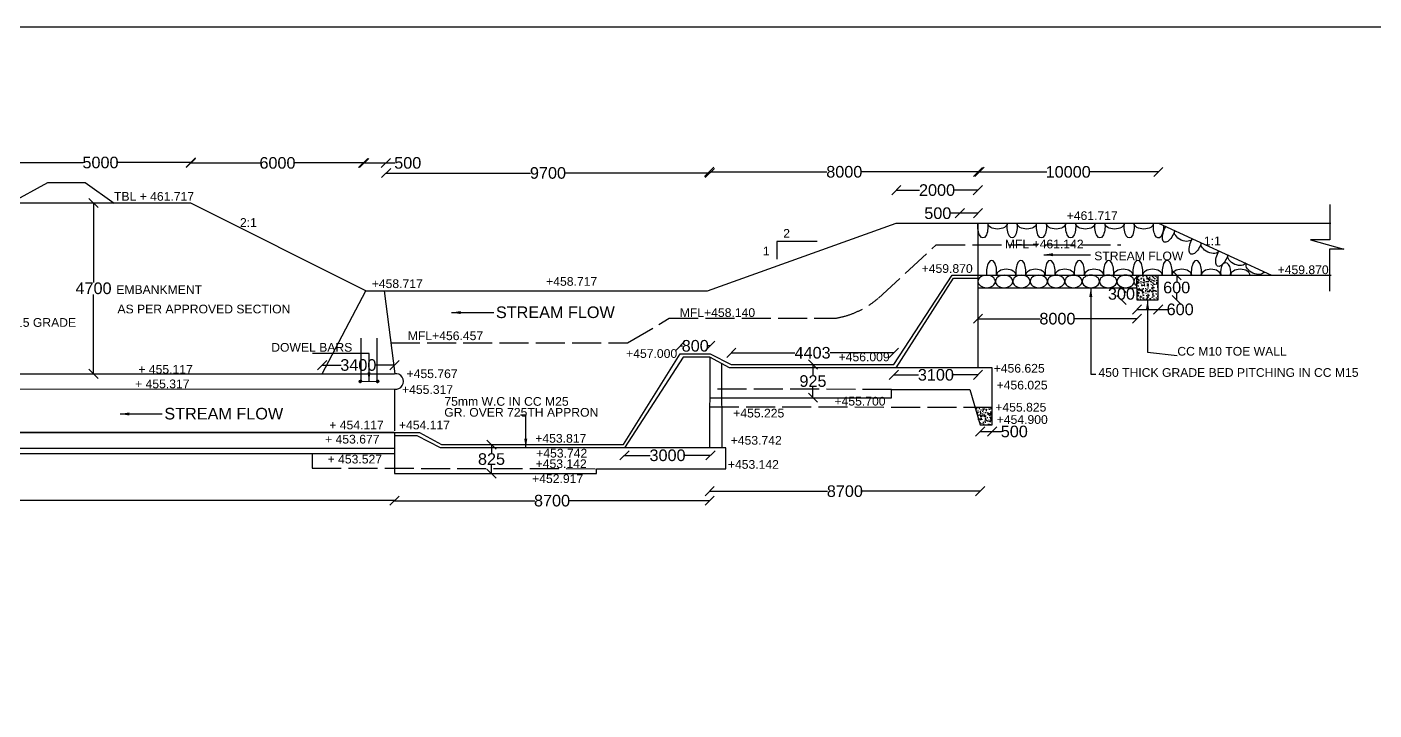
# Model space of a CAD drawing. Header units: millimetres. Extents: x 5124 to 6568637, y 2311 to 91879094.
# Drawn here: x 3557616 to 3571546, y 45951148 to 45958208 of the extents above; entities that cross this region are included whole.
import ezdxf

# ---------------------------------------------------------------- set-up
doc = ezdxf.new("R2010")
doc.units = ezdxf.units.MM
doc.header["$MEASUREMENT"] = 0
doc.linetypes.add('ACAD_ISO02W100', pattern=[15, 12, -3])
for name, color, linetype in [('DIMENSION', 7, 'Continuous'), ('DRAWING', 7, 'Continuous'), ('TEXT', 7, 'Continuous')]:
    doc.layers.add(name, color=color, linetype=linetype)
doc.styles.get("Standard").update_dxf_attribs({"font": 'arial.ttf', "height": 120})
doc.dimstyles.get("Standard").update_dxf_attribs({"dimtxt": 200, "dimasz": 110, "dimexe": 0.18, "dimexo": 0.0625, "dimgap": 0.09, "dimtad": 0, "dimtih": 1, "dimtoh": 1, "dimdec": 0, "dimzin": 0, "dimdsep": 46, "dimtxsty": 'Standard', "dimblk": 'OBLIQUE', "dimcen": 0.09, "dimse1": 1, "dimse2": 1, "dimadec": 0, "dimazin": 0, "dimtfac": 1, "dimtdec": 0, "dimtofl": 0, "dimtmove": 0, "dimatfit": 3, "dimfxl": 1, "dimtolj": 1, "dimtzin": 0, "dimarcsym": 0})
pattern_1 = [(50, (0, 0), (71.72601826, -6.2752135), [7.5, -82.5]), (355, (0, 0), (-13.87513336, 75.21921337), [6, -66]), (100.4514, (5.98, -0.52), (57.85093817, 68.94395421), [6.374019, -70.1142112]), (46.1842, (0, 20), (106.72410486, -16.55190143), [11.25, -123.75]), (96.6356, (8.89, 18.62), (93.46627055, 97.4117871), [9.5610288, -105.1713]), (351.1842, (0, 20), (93.46619451, 97.4118601), [9, -99]), (21, (10, 15), (59.69070521, -40.26188907), [7.5, -82.5]), (326, (10, 15), (24.33153319, 72.5150045), [6, -66]), (71.4514, (14.974, 11.645), (84.02226286, 32.25304967), [6.374019, -70.1142112]), (37.5, (0, 0), (1.215985532, 33.289385383), [0, -65.2, 0, -67, 0, -66.25]), (7.5, (0, 0), (26.306953744, 39.441171188), [0, -38.2, 0, -63.7, 0, -25.25]), (327.5, (-22.3, 0), (53.382243617, -2.255487173), [0, -25, 0, -78, 0, -103.5]), (317.5, (-32.3, 0), (58.318616934, 10.010498233), [0, -32.5, 0, -51.8, 0, -73.5])]

# ---------------------------------------------------------------- blocks, each defined once
blk = doc.blocks.new('_Oblique')
at = {"color": 0, "linetype": 'ByBlock', "lineweight": -2}
blk.add_line((-0.5, -0.5), (0.5, 0.5), dxfattribs=at)
blk = doc.blocks.new('*D65')
at = {"layer": 'Defpoints', "color": 0}
for p in [(3559311, 45956806), (3557443, 45956388), (3559311, 45956388)]:
    blk.add_point(p, dxfattribs=at)
at = {"layer": 'DIMENSION', "color": 0, "lineweight": -2}
for p, q in [((3557443, 45956806), (3558198, 45956806)), ((3559311, 45956806), (3558556, 45956806))]:
    blk.add_line(p, q, dxfattribs=at)
at = {"layer": 'DIMENSION', "color": 0, "lineweight": -2, "xscale": 95, "yscale": 95, "zscale": 95, "rotation": 180}
blk.add_blockref('_Oblique', (3557443, 45956806), dxfattribs=at)
at = {"layer": 'DIMENSION', "color": 0, "lineweight": -2, "xscale": 95, "yscale": 95, "zscale": 95}
blk.add_blockref('_Oblique', (3559311, 45956806), dxfattribs=at)
at = {"layer": 'DIMENSION', "color": 0, "insert": (3558377, 45956806), "char_height": 120, "attachment_point": 5}
blk.add_mtext('\\A1;5000', dxfattribs=at)
blk = doc.blocks.new('*D66')
at = {"layer": 'Defpoints', "color": 0}
for p in [(3561103, 45956802), (3561103, 45956703), (3559311, 45956388)]:
    blk.add_point(p, dxfattribs=at)
at = {"layer": 'DIMENSION', "color": 0, "lineweight": -2}
for p, q in [((3559311, 45956802), (3560028, 45956802)), ((3561103, 45956802), (3560386, 45956802))]:
    blk.add_line(p, q, dxfattribs=at)
at = {"layer": 'DIMENSION', "color": 0, "lineweight": -2, "xscale": 95, "yscale": 95, "zscale": 95, "rotation": 180}
blk.add_blockref('_Oblique', (3559311, 45956802), dxfattribs=at)
at = {"layer": 'DIMENSION', "color": 0, "lineweight": -2, "xscale": 95, "yscale": 95, "zscale": 95}
blk.add_blockref('_Oblique', (3561103, 45956802), dxfattribs=at)
at = {"layer": 'DIMENSION', "color": 0, "insert": (3560207, 45956802), "char_height": 120, "attachment_point": 5}
blk.add_mtext('\\A1;6000', dxfattribs=at)
blk = doc.blocks.new('*D67')
at = {"layer": 'Defpoints', "color": 0}
for p in [(3561094, 45956802), (3561327, 45956802), (3561327, 45956724)]:
    blk.add_point(p, dxfattribs=at)
at = {"layer": 'DIMENSION', "color": 0, "lineweight": -2}
for p, q in [((3561094, 45956802), (3561327, 45956802)), ((3561327, 45956802), (3561422, 45956802))]:
    blk.add_line(p, q, dxfattribs=at)
at = {"layer": 'DIMENSION', "color": 0, "lineweight": -2, "xscale": 95, "yscale": 95, "zscale": 95, "rotation": 180}
blk.add_blockref('_Oblique', (3561094, 45956802), dxfattribs=at)
at = {"layer": 'DIMENSION', "color": 0, "lineweight": -2, "xscale": 95, "yscale": 95, "zscale": 95}
blk.add_blockref('_Oblique', (3561327, 45956802), dxfattribs=at)
at = {"layer": 'DIMENSION', "color": 0, "insert": (3561554, 45956802), "char_height": 120, "attachment_point": 5}
blk.add_mtext('\\A1;500', dxfattribs=at)
blk = doc.blocks.new('*D68')
at = {"layer": 'Defpoints', "color": 0}
for p in [(3561330, 45956802), (3564677, 45956698), (3564677, 45956698)]:
    blk.add_point(p, dxfattribs=at)
at = {"layer": 'DIMENSION', "color": 0, "lineweight": -2}
for p, q in [((3561330, 45956698), (3562824, 45956698)), ((3564677, 45956698), (3563183, 45956698))]:
    blk.add_line(p, q, dxfattribs=at)
at = {"layer": 'DIMENSION', "color": 0, "lineweight": -2, "xscale": 95, "yscale": 95, "zscale": 95, "rotation": 180}
blk.add_blockref('_Oblique', (3561330, 45956698), dxfattribs=at)
at = {"layer": 'DIMENSION', "color": 0, "lineweight": -2, "xscale": 95, "yscale": 95, "zscale": 95}
blk.add_blockref('_Oblique', (3564677, 45956698), dxfattribs=at)
at = {"layer": 'DIMENSION', "color": 0, "insert": (3563004, 45956698), "char_height": 120, "attachment_point": 5}
blk.add_mtext('\\A1;9700', dxfattribs=at)
blk = doc.blocks.new('*D69')
at = {"layer": 'Defpoints', "color": 0}
for p in [(3567467, 45956710), (3567467, 45956710), (3564670, 45956691)]:
    blk.add_point(p, dxfattribs=at)
at = {"layer": 'DIMENSION', "color": 0, "lineweight": -2}
for p, q in [((3564670, 45956710), (3565889, 45956710)), ((3567467, 45956710), (3566247, 45956710))]:
    blk.add_line(p, q, dxfattribs=at)
at = {"layer": 'DIMENSION', "color": 0, "lineweight": -2, "xscale": 95, "yscale": 95, "zscale": 95, "rotation": 180}
blk.add_blockref('_Oblique', (3564670, 45956710), dxfattribs=at)
at = {"layer": 'DIMENSION', "color": 0, "lineweight": -2, "xscale": 95, "yscale": 95, "zscale": 95}
blk.add_blockref('_Oblique', (3567467, 45956710), dxfattribs=at)
at = {"layer": 'DIMENSION', "color": 0, "insert": (3566068, 45956710), "char_height": 120, "attachment_point": 5}
blk.add_mtext('\\A1;8000', dxfattribs=at)
blk = doc.blocks.new('*D70')
at = {"layer": 'Defpoints', "color": 0}
for p in [(3566606, 45956521), (3566606, 45956180), (3567449, 45956150)]:
    blk.add_point(p, dxfattribs=at)
at = {"layer": 'DIMENSION', "color": 0, "lineweight": -2}
for p, q in [((3566606, 45956521), (3566847, 45956521)), ((3567449, 45956521), (3567208, 45956521))]:
    blk.add_line(p, q, dxfattribs=at)
at = {"layer": 'DIMENSION', "color": 0, "lineweight": -2, "xscale": 95, "yscale": 95, "zscale": 95, "rotation": 180}
blk.add_blockref('_Oblique', (3566606, 45956521), dxfattribs=at)
at = {"layer": 'DIMENSION', "color": 0, "lineweight": -2, "xscale": 95, "yscale": 95, "zscale": 95}
blk.add_blockref('_Oblique', (3567449, 45956521), dxfattribs=at)
at = {"layer": 'DIMENSION', "color": 0, "insert": (3567027, 45956521), "char_height": 120, "attachment_point": 5}
blk.add_mtext('\\A1;2000', dxfattribs=at)
blk = doc.blocks.new('*D71')
at = {"layer": 'Defpoints', "color": 0}
for p in [(3567262, 45956282), (3567262, 45956180), (3567450, 45956180)]:
    blk.add_point(p, dxfattribs=at)
at = {"layer": 'DIMENSION', "color": 0, "lineweight": -2}
for p, q in [((3567262, 45956282), (3567168, 45956282)), ((3567450, 45956282), (3567262, 45956282))]:
    blk.add_line(p, q, dxfattribs=at)
at = {"layer": 'DIMENSION', "color": 0, "lineweight": -2, "xscale": 95, "yscale": 95, "zscale": 95, "rotation": 180}
blk.add_blockref('_Oblique', (3567262, 45956282), dxfattribs=at)
at = {"layer": 'DIMENSION', "color": 0, "lineweight": -2, "xscale": 95, "yscale": 95, "zscale": 95}
blk.add_blockref('_Oblique', (3567450, 45956282), dxfattribs=at)
at = {"layer": 'DIMENSION', "color": 0, "insert": (3567035, 45956282), "char_height": 120, "attachment_point": 5}
blk.add_mtext('\\A1;500', dxfattribs=at)
blk = doc.blocks.new('*D72')
at = {"layer": 'Defpoints', "color": 0}
for p in [(3569316, 45956709), (3567450, 45956180), (3569316, 45956150)]:
    blk.add_point(p, dxfattribs=at)
at = {"layer": 'DIMENSION', "color": 0, "lineweight": -2}
for p, q in [((3567450, 45956709), (3568163, 45956709)), ((3569316, 45956709), (3568604, 45956709))]:
    blk.add_line(p, q, dxfattribs=at)
at = {"layer": 'DIMENSION', "color": 0, "lineweight": -2, "xscale": 95, "yscale": 95, "zscale": 95, "rotation": 180}
blk.add_blockref('_Oblique', (3567450, 45956709), dxfattribs=at)
at = {"layer": 'DIMENSION', "color": 0, "lineweight": -2, "xscale": 95, "yscale": 95, "zscale": 95}
blk.add_blockref('_Oblique', (3569316, 45956709), dxfattribs=at)
at = {"layer": 'DIMENSION', "color": 0, "insert": (3568383, 45956709), "char_height": 120, "attachment_point": 5}
blk.add_mtext('\\A1;10000', dxfattribs=at)
blk = doc.blocks.new('*D73')
at = {"layer": 'Defpoints', "color": 0}
for p in [(3567450, 45955330), (3569094, 45955386), (3567450, 45955192)]:
    blk.add_point(p, dxfattribs=at)
at = {"layer": 'DIMENSION', "color": 0, "lineweight": -2}
for p, q in [((3567450, 45955192), (3568093, 45955192)), ((3569094, 45955192), (3568452, 45955192))]:
    blk.add_line(p, q, dxfattribs=at)
at = {"layer": 'DIMENSION', "color": 0, "lineweight": -2, "xscale": 95, "yscale": 95, "zscale": 95, "rotation": 180}
blk.add_blockref('_Oblique', (3567450, 45955192), dxfattribs=at)
at = {"layer": 'DIMENSION', "color": 0, "lineweight": -2, "xscale": 95, "yscale": 95, "zscale": 95}
blk.add_blockref('_Oblique', (3569094, 45955192), dxfattribs=at)
at = {"layer": 'DIMENSION', "color": 0, "insert": (3568272, 45955192), "char_height": 120, "attachment_point": 5}
blk.add_mtext('\\A1;8000', dxfattribs=at)
blk = doc.blocks.new('*D74')
at = {"layer": 'Defpoints', "color": 0}
for p in [(3568934, 45955510), (3569094, 45955510), (3569094, 45955386)]:
    blk.add_point(p, dxfattribs=at)
at = {"layer": 'DIMENSION', "color": 0, "lineweight": -2}
for p, q in [((3568934, 45955510), (3568934, 45955510)), ((3568934, 45955386), (3568934, 45955387))]:
    blk.add_line(p, q, dxfattribs=at)
at = {"layer": 'DIMENSION', "color": 0, "lineweight": -2, "xscale": 95, "yscale": 95, "zscale": 95}
for p, rotation in [((3568934, 45955510), 90), ((3568934, 45955386), 270)]:
    blk.add_blockref('_Oblique', p, dxfattribs=dict(at, rotation=rotation))
at = {"layer": 'DIMENSION', "color": 0, "insert": (3568934, 45955448), "char_height": 120, "attachment_point": 5}
blk.add_mtext('\\A1;300', dxfattribs=at)
blk = doc.blocks.new('*D75')
at = {"layer": 'Defpoints', "color": 0}
for p in [(3569094, 45955386), (3569313, 45955386), (3569313, 45955288)]:
    blk.add_point(p, dxfattribs=at)
at = {"layer": 'DIMENSION', "color": 0, "lineweight": -2}
for p, q in [((3569094, 45955288), (3569313, 45955288)), ((3569313, 45955288), (3569408, 45955288))]:
    blk.add_line(p, q, dxfattribs=at)
at = {"layer": 'DIMENSION', "color": 0, "lineweight": -2, "xscale": 95, "yscale": 95, "zscale": 95, "rotation": 180}
blk.add_blockref('_Oblique', (3569094, 45955288), dxfattribs=at)
at = {"layer": 'DIMENSION', "color": 0, "lineweight": -2, "xscale": 95, "yscale": 95, "zscale": 95}
blk.add_blockref('_Oblique', (3569313, 45955288), dxfattribs=at)
at = {"layer": 'DIMENSION', "color": 0, "insert": (3569541, 45955288), "char_height": 120, "attachment_point": 5}
blk.add_mtext('\\A1;600', dxfattribs=at)
blk = doc.blocks.new('*D76')
at = {"layer": 'Defpoints', "color": 0}
for p in [(3569318, 45955642), (3569318, 45955386), (3569505, 45955386)]:
    blk.add_point(p, dxfattribs=at)
at = {"layer": 'DIMENSION', "color": 0, "lineweight": -2}
for p, q in [((3569505, 45955642), (3569505, 45955575)), ((3569505, 45955386), (3569505, 45955453))]:
    blk.add_line(p, q, dxfattribs=at)
at = {"layer": 'DIMENSION', "color": 0, "lineweight": -2, "xscale": 95, "yscale": 95, "zscale": 95}
for p, rotation in [((3569505, 45955642), 90), ((3569505, 45955386), 270)]:
    blk.add_blockref('_Oblique', p, dxfattribs=dict(at, rotation=rotation))
at = {"layer": 'DIMENSION', "color": 0, "insert": (3569505, 45955514), "char_height": 120, "attachment_point": 5}
blk.add_mtext('\\A1;600', dxfattribs=at)
blk = doc.blocks.new('*D77')
at = {"layer": 'Defpoints', "color": 0}
for p in [(3566580, 45954717.5), (3567450.5, 45954683), (3567450.5, 45954611.5)]:
    blk.add_point(p, dxfattribs=at)
at = {"layer": 'DIMENSION', "color": 0, "lineweight": -2}
for p, q in [((3566580, 45954611.5), (3566836.22412, 45954611.5)), ((3567450.5, 45954611.5), (3567194.27588, 45954611.5))]:
    blk.add_line(p, q, dxfattribs=at)
at = {"layer": 'DIMENSION', "color": 0, "lineweight": -2, "xscale": 95, "yscale": 95, "zscale": 95, "rotation": 180}
blk.add_blockref('_Oblique', (3566580, 45954611.5), dxfattribs=at)
at = {"layer": 'DIMENSION', "color": 0, "lineweight": -2, "xscale": 95, "yscale": 95, "zscale": 95}
blk.add_blockref('_Oblique', (3567450.5, 45954611.5), dxfattribs=at)
at = {"layer": 'DIMENSION', "color": 0, "insert": (3567015.25, 45954611.5), "char_height": 120, "attachment_point": 5}
blk.add_mtext('\\A1;3100', dxfattribs=at)
blk = doc.blocks.new('*D78')
at = {"layer": 'Defpoints', "color": 0}
for p in [(3564900, 45954839.5), (3564900, 45954717.5), (3566580, 45954717.5)]:
    blk.add_point(p, dxfattribs=at)
at = {"layer": 'DIMENSION', "color": 0, "lineweight": -2}
for p, q in [((3564900, 45954839.5), (3565558.31382, 45954839.5)), ((3566580, 45954839.5), (3565921.68618, 45954839.5))]:
    blk.add_line(p, q, dxfattribs=at)
at = {"layer": 'DIMENSION', "color": 0, "lineweight": -2, "xscale": 95, "yscale": 95, "zscale": 95, "rotation": 180}
blk.add_blockref('_Oblique', (3564900, 45954839.5), dxfattribs=at)
at = {"layer": 'DIMENSION', "color": 0, "lineweight": -2, "xscale": 95, "yscale": 95, "zscale": 95}
blk.add_blockref('_Oblique', (3566580, 45954839.5), dxfattribs=at)
at = {"layer": 'DIMENSION', "color": 0, "insert": (3565740, 45954839.5), "char_height": 120, "attachment_point": 5}
blk.add_mtext('\\A1;4403', dxfattribs=at)
blk = doc.blocks.new('*D79')
at = {"layer": 'Defpoints', "color": 0}
for p in [(3567473, 45954094), (3567598, 45954094), (3567598, 45954026)]:
    blk.add_point(p, dxfattribs=at)
at = {"layer": 'DIMENSION', "color": 0, "lineweight": -2}
for p, q in [((3567473, 45954026), (3567598, 45954026)), ((3567598, 45954026), (3567694, 45954026))]:
    blk.add_line(p, q, dxfattribs=at)
at = {"layer": 'DIMENSION', "color": 0, "lineweight": -2, "xscale": 95, "yscale": 95, "zscale": 95, "rotation": 180}
blk.add_blockref('_Oblique', (3567473, 45954026), dxfattribs=at)
at = {"layer": 'DIMENSION', "color": 0, "lineweight": -2, "xscale": 95, "yscale": 95, "zscale": 95}
blk.add_blockref('_Oblique', (3567598, 45954026), dxfattribs=at)
at = {"layer": 'DIMENSION', "color": 0, "insert": (3567826, 45954026), "char_height": 120, "attachment_point": 5}
blk.add_mtext('\\A1;500', dxfattribs=at)
blk = doc.blocks.new('*D80')
at = {"layer": 'Defpoints', "color": 0}
for p in [(3567473, 45954094), (3564676, 45953856), (3564676, 45953409)]:
    blk.add_point(p, dxfattribs=at)
at = {"layer": 'DIMENSION', "color": 0, "lineweight": -2}
for p, q in [((3564676, 45953409), (3565895, 45953409)), ((3567473, 45953409), (3566254, 45953409))]:
    blk.add_line(p, q, dxfattribs=at)
at = {"layer": 'DIMENSION', "color": 0, "lineweight": -2, "xscale": 95, "yscale": 95, "zscale": 95, "rotation": 180}
blk.add_blockref('_Oblique', (3564676, 45953409), dxfattribs=at)
at = {"layer": 'DIMENSION', "color": 0, "lineweight": -2, "xscale": 95, "yscale": 95, "zscale": 95}
blk.add_blockref('_Oblique', (3567473, 45953409), dxfattribs=at)
at = {"layer": 'DIMENSION', "color": 0, "insert": (3566074, 45953409), "char_height": 120, "attachment_point": 5}
blk.add_mtext('\\A1;8700', dxfattribs=at)
blk = doc.blocks.new('*D81')
at = {"layer": 'Defpoints', "color": 0}
for p in [(3561417, 45953591), (3564676, 45953409), (3564676, 45953311)]:
    blk.add_point(p, dxfattribs=at)
at = {"layer": 'DIMENSION', "color": 0, "lineweight": -2}
for p, q in [((3561417, 45953311), (3562867, 45953311)), ((3564676, 45953311), (3563225, 45953311))]:
    blk.add_line(p, q, dxfattribs=at)
at = {"layer": 'DIMENSION', "color": 0, "lineweight": -2, "xscale": 95, "yscale": 95, "zscale": 95, "rotation": 180}
blk.add_blockref('_Oblique', (3561417, 45953311), dxfattribs=at)
at = {"layer": 'DIMENSION', "color": 0, "lineweight": -2, "xscale": 95, "yscale": 95, "zscale": 95}
blk.add_blockref('_Oblique', (3564676, 45953311), dxfattribs=at)
at = {"layer": 'DIMENSION', "color": 0, "insert": (3563046, 45953311), "char_height": 120, "attachment_point": 5}
blk.add_mtext('\\A1;8700', dxfattribs=at)
blk = doc.blocks.new('*D82')
at = {"layer": 'Defpoints', "color": 0}
for p in [(3541725, 45953798), (3561417, 45953591), (3541725, 45953312)]:
    blk.add_point(p, dxfattribs=at)
at = {"layer": 'DIMENSION', "color": 0, "lineweight": -2}
for p, q in [((3541725, 45953312), (3551344, 45953312)), ((3561417, 45953312), (3551797, 45953312))]:
    blk.add_line(p, q, dxfattribs=at)
at = {"layer": 'DIMENSION', "color": 0, "lineweight": -2, "xscale": 95, "yscale": 95, "zscale": 95, "rotation": 180}
blk.add_blockref('_Oblique', (3541725, 45953312), dxfattribs=at)
at = {"layer": 'DIMENSION', "color": 0, "lineweight": -2, "xscale": 95, "yscale": 95, "zscale": 95}
blk.add_blockref('_Oblique', (3561417, 45953312), dxfattribs=at)
at = {"layer": 'DIMENSION', "color": 0, "insert": (3551571, 45953312), "char_height": 120, "attachment_point": 5}
blk.add_mtext('\\A1;50625', dxfattribs=at)
blk = doc.blocks.new('*D89')
at = {"layer": 'Defpoints', "color": 0}
for p in [(3558305, 45956388), (3558305, 45954623), (3558305, 45954623)]:
    blk.add_point(p, dxfattribs=at)
at = {"layer": 'DIMENSION', "color": 0, "lineweight": -2}
for p, q in [((3558305, 45956388), (3558305, 45955567)), ((3558305, 45954623), (3558305, 45955444))]:
    blk.add_line(p, q, dxfattribs=at)
at = {"layer": 'DIMENSION', "color": 0, "lineweight": -2, "xscale": 95, "yscale": 95, "zscale": 95}
for p, rotation in [((3558305, 45956388), 90), ((3558305, 45954623), 270)]:
    blk.add_blockref('_Oblique', p, dxfattribs=dict(at, rotation=rotation))
at = {"layer": 'DIMENSION', "color": 0, "insert": (3558305, 45955506), "char_height": 120, "attachment_point": 5}
blk.add_mtext('\\A1;4700', dxfattribs=at)
blk = doc.blocks.new('*D90')
at = {"layer": 'Defpoints', "color": 0}
for p in [(3563796, 45953856.5), (3564684.5, 45953856.5), (3564684.5, 45953780)]:
    blk.add_point(p, dxfattribs=at)
at = {"layer": 'DIMENSION', "color": 0, "lineweight": -2}
for p, q in [((3563796, 45953780), (3564061.22412, 45953780)), ((3564684.5, 45953780), (3564419.27588, 45953780))]:
    blk.add_line(p, q, dxfattribs=at)
at = {"layer": 'DIMENSION', "color": 0, "lineweight": -2, "xscale": 95, "yscale": 95, "zscale": 95, "rotation": 180}
blk.add_blockref('_Oblique', (3563796, 45953780), dxfattribs=at)
at = {"layer": 'DIMENSION', "color": 0, "lineweight": -2, "xscale": 95, "yscale": 95, "zscale": 95}
blk.add_blockref('_Oblique', (3564684.5, 45953780), dxfattribs=at)
at = {"layer": 'DIMENSION', "color": 0, "insert": (3564240.25, 45953780), "char_height": 120, "attachment_point": 5}
blk.add_mtext('\\A1;3000', dxfattribs=at)
blk = doc.blocks.new('*D183')
at = {"layer": 'Defpoints', "color": 0}
for p in [(3562420, 45953891), (3562420, 45953891), (3562420, 45953591)]:
    blk.add_point(p, dxfattribs=at)
at = {"layer": 'DIMENSION', "color": 0, "lineweight": -2}
for p, q in [((3562420, 45953891), (3562420, 45953802)), ((3562420, 45953591), (3562420, 45953680))]:
    blk.add_line(p, q, dxfattribs=at)
at = {"layer": 'DIMENSION', "color": 0, "lineweight": -2, "xscale": 95, "yscale": 95, "zscale": 95}
for p, rotation in [((3562420, 45953891), 90), ((3562420, 45953591), 270)]:
    blk.add_blockref('_Oblique', p, dxfattribs=dict(at, rotation=rotation))
at = {"layer": 'DIMENSION', "color": 0, "insert": (3562420, 45953741), "char_height": 120, "attachment_point": 5}
blk.add_mtext('\\A1;825', dxfattribs=at)
blk = doc.blocks.new('*D192')
at = {"layer": 'Defpoints', "color": 0, "linetype": 'Continuous'}
for p in [(3565744, 45954718), (3565841, 45954718), (3565841, 45954376)]:
    blk.add_point(p, dxfattribs=at)
at = {"layer": 'DIMENSION', "color": 0, "linetype": 'Continuous', "lineweight": -2}
for p, q in [((3565744, 45954718), (3565744, 45954608)), ((3565744, 45954376), (3565744, 45954485))]:
    blk.add_line(p, q, dxfattribs=at)
at = {"layer": 'DIMENSION', "color": 0, "linetype": 'Continuous', "lineweight": -2, "xscale": 95, "yscale": 95, "zscale": 95}
for p, rotation in [((3565744, 45954718), 90), ((3565744, 45954376), 270)]:
    blk.add_blockref('_Oblique', p, dxfattribs=dict(at, rotation=rotation))
at = {"layer": 'DIMENSION', "color": 0, "linetype": 'Continuous', "insert": (3565744, 45954547), "char_height": 120, "attachment_point": 5}
blk.add_mtext('\\A1;925', dxfattribs=at)
blk = doc.blocks.new('*D193')
at = {"layer": 'Defpoints', "color": 0, "linetype": 'Continuous'}
for p in [(3564681, 45954911.5), (3564372.5, 45954830), (3564681, 45954830)]:
    blk.add_point(p, dxfattribs=at)
at = {"layer": 'DIMENSION', "color": 0, "linetype": 'Continuous', "lineweight": -2}
for p, q in [((3564372.5, 45954911.5), (3564394.218, 45954911.5)), ((3564681, 45954911.5), (3564659.282, 45954911.5))]:
    blk.add_line(p, q, dxfattribs=at)
at = {"layer": 'DIMENSION', "color": 0, "linetype": 'Continuous', "lineweight": -2, "xscale": 95, "yscale": 95, "zscale": 95, "rotation": 180}
blk.add_blockref('_Oblique', (3564372.5, 45954911.5), dxfattribs=at)
at = {"layer": 'DIMENSION', "color": 0, "linetype": 'Continuous', "lineweight": -2, "xscale": 95, "yscale": 95, "zscale": 95}
blk.add_blockref('_Oblique', (3564681, 45954911.5), dxfattribs=at)
at = {"layer": 'DIMENSION', "color": 0, "linetype": 'Continuous', "insert": (3564526.75, 45954911.5), "char_height": 120, "attachment_point": 5}
blk.add_mtext('\\A1;800', dxfattribs=at)
blk = doc.blocks.new('*D194')
at = {"layer": 'Defpoints', "color": 0, "linetype": 'Continuous'}
for p in [(3560669, 45954623), (3561417, 45954713), (3561417, 45954623)]:
    blk.add_point(p, dxfattribs=at)
at = {"layer": 'DIMENSION', "color": 0, "linetype": 'Continuous', "lineweight": -2}
for p, q in [((3560669, 45954713), (3560864, 45954713)), ((3561417, 45954713), (3561222, 45954713))]:
    blk.add_line(p, q, dxfattribs=at)
at = {"layer": 'DIMENSION', "color": 0, "linetype": 'Continuous', "lineweight": -2, "xscale": 95, "yscale": 95, "zscale": 95, "rotation": 180}
blk.add_blockref('_Oblique', (3560669, 45954713), dxfattribs=at)
at = {"layer": 'DIMENSION', "color": 0, "linetype": 'Continuous', "lineweight": -2, "xscale": 95, "yscale": 95, "zscale": 95}
blk.add_blockref('_Oblique', (3561417, 45954713), dxfattribs=at)
at = {"layer": 'DIMENSION', "color": 0, "linetype": 'Continuous', "insert": (3561043, 45954713), "char_height": 120, "attachment_point": 5}
blk.add_mtext('\\A1;3400', dxfattribs=at)

msp = doc.modelspace()

# ---------------------------------------------------------------- hatches: boundary and pattern name
at = {"layer": 'DRAWING'}
h = msp.add_hatch(dxfattribs=at)
h.set_pattern_fill('AR-CONC', color=256, scale=10, style=0)
h.set_pattern_definition(pattern_1)
h.paths.add_polyline_path([(3569313, 45955641.5), (3569094.5, 45955641.5), (3569094.5, 45955510.5), (3569094.5, 45955386.5), (3569313, 45955386.5)])
h = msp.add_hatch(dxfattribs=at)
h.set_pattern_fill('ANSI31', color=256, style=0)
h.set_pattern_definition([(135, (7103141.58556, 0), (0.08838834764832, 0.08838834764832), [])])
h.paths.add_polyline_path([(3561255.1, 45954544.5, -1), (3561231.1, 45954544.5, -1)])
h.paths.add_polyline_path([(3561052.1, 45954544.5, -1), (3561076.1, 45954544.5, -1)])
h = msp.add_hatch(dxfattribs=at)
h.set_pattern_fill('AR-CONC', color=256, scale=10, style=0)
h.set_pattern_definition(pattern_1)
h.paths.add_polyline_path([(3567598.5, 45954276.9), (3567420.2, 45954277.2), (3567473, 45954094), (3567598.5, 45954094)])

# ---------------------------------------------------------------- linework, layer by layer
at = {"layer": 'DRAWING', "linetype": 'ACAD_ISO02W100', "ltscale": 25}
for p, q in [((3566423, 45955405), (3567019.5, 45955955.5)), ((3567019.5, 45955955.5), (3568928, 45955955.5)), ((3563828, 45954944), (3564258, 45955196.5)), ((3564258, 45955196.5), (3565972.5, 45955196.5)), ((3561378.7, 45954944), (3563828, 45954944))]:
    msp.add_line(p, q, dxfattribs=at)
at = {"layer": 'DRAWING'}
msp.add_lwpolyline([(3532836, 45958207.5), (3578609.5, 45958207.5), (3578609.5, 45929346.5), (3532836, 45929346.5)], close=True, dxfattribs=at)
for points in [[(3559311, 45956388), (3557443, 45956388), (3557833.5, 45956600.5), (3558217, 45956600.5), (3558519.5, 45956388)], [(3561119.6, 45955481.5), (3559311, 45956388)], [(3571089, 45956372), (3571089, 45956007.5), (3570889, 45956007.5), (3571234, 45955910), (3571084, 45955910), (3571084, 45955475.5)], [(3561310.1, 45955481.5), (3564655, 45955481.5), (3566606, 45956180), (3567450.5, 45956180), (3567450.5, 45955641.5)], [(3567450.5, 45956180), (3569315.5, 45956180), (3571097.5, 45956180)], [(3569315.5, 45956180), (3570486, 45955641.5)], [(3565788, 45955990.5), (3565369, 45955990.5), (3565369, 45955808.5)], [(3561416.6, 45954016.5), (3561676, 45954016.5), (3561902, 45953891), (3563785, 45953891), (3564372.5, 45954830), (3564681, 45954830), (3564900, 45954717.5), (3566580, 45954717.5), (3567182.5, 45955641.5), (3567450.5, 45955641.5), (3567450.5, 45954683), (3566606, 45954683), (3567198, 45955610.5), (3567450.5, 45955610.5)], [(3567450.5, 45955641.5), (3571101, 45955641.5)], [(3567450.5, 45955510.5), (3569094.5, 45955510.5), (3569094.5, 45955641.5)], [(3569094.5, 45955510.5), (3569094.5, 45955386.5), (3569313, 45955386.5), (3569313, 45955641.5)], [(3560669.1, 45954623), (3561119.6, 45955481.5), (3561310.1, 45955481.5), (3561419.6, 45954623.4)], [(3561069.6, 45954992.5), (3561069.6, 45954554)], [(3561235.6, 45954992.5), (3561235.6, 45954554)], [(3566606, 45954683), (3564882.5, 45954683), (3564678.5, 45954793), (3564400.5, 45954793), (3563796, 45953856.5)], [(3564678.5, 45954793), (3564676, 45953856.5)], [(3552120.5, 45954623), (3559311, 45954623)], [(3559311, 45954623), (3561416.6, 45954623)], [(3564677.4, 45954376), (3566557.5, 45954376), (3566557.5, 45954460.5), (3567367.5, 45954460.5), (3567473, 45954094), (3567598.5, 45954094), (3567598.5, 45954683), (3567450.5, 45954683)], [(3564804.5, 45953856.5), (3564801.6, 45954726.6)], [(3561416.6, 45954465), (3561418.1, 45954034.8)], [(3567420.2, 45954277.2), (3567598.5, 45954276.9)], [(3561416.6, 45954016.5), (3561416.6, 45953591), (3563506.5, 45953591), (3563506.5, 45953642), (3564842, 45953642), (3564842, 45953856.5), (3561891.5, 45953856.5), (3561652, 45953983), (3561416.6, 45953983)], [(3552120.5, 45953853), (3559311, 45953853)], [(3552120.5, 45953798), (3559311, 45953798)], [(3559311, 45953853), (3561416.6, 45953853)], [(3559311, 45953798), (3561416.6, 45953798)]]:
    msp.add_lwpolyline(points, dxfattribs=at)
for points, const_width in [([(3552120.5, 45954465), (3559311, 45954465)], 10), ([(3559311, 45954465), (3561416.6, 45954465)], 10), ([(3561243.1, 45954544.5), (3561064.1, 45954544.5)], 10), ([(3552120.5, 45954016.5), (3559311, 45954016.5)], 15), ([(3559311, 45954016.5), (3561416.6, 45954016.5)], 15)]:
    msp.add_lwpolyline(points, dxfattribs=dict(at, const_width=const_width))
at = {"layer": 'DRAWING', "linetype": 'ACAD_ISO02W100', "ltscale": 25}
for points in [[(3566557.5, 45954460.5), (3564677.6, 45954465.5)], [(3564677.1, 45954283), (3567420.2, 45954277.2)], [(3560566.5, 45953798), (3560566.5, 45953648), (3563506.5, 45953642)]]:
    msp.add_lwpolyline(points, dxfattribs=at)
at = {"layer": 'DRAWING'}
for centre in [(3561064.1, 45954544.5), (3561243.1, 45954544.5)]:
    msp.add_circle(centre, 12, dxfattribs=at)
at = {"layer": 'DRAWING', "linetype": 'ACAD_ISO02W100', "ltscale": 25}
msp.add_arc((3565832.3, 45956082.2), 896.7, 278.99713, 310.67407, dxfattribs=at)
at = {"layer": 'DRAWING'}
msp.add_arc((3561429.7, 45954544), 80.1, 260.55174, 99.44826, dxfattribs=at)
at = {"layer": 'DRAWING', "extrusion": (0, 0, -1)}
for centre, major_axis, ratio, start_param, end_param in [((3567501.5, 45956150.5), (0, -124), 0.4233871, 4.4721825, 8.0941882), ((3567652.7, 45956180), (-100.3, 0), 0.6159741, 3.1415927, 6.2831853), ((3567804, 45956150.5), (0, -124), 0.4233871, 4.4721825, 8.0941882), ((3567955.2, 45956180), (-100.3, 0), 0.6159741, 3.1415927, 6.2831853), ((3568106.5, 45956150.5), (0, -124), 0.4233871, 4.4721825, 8.0941882), ((3568257.7, 45956180), (-100.3, 0), 0.6159741, 3.1415927, 6.2831853), ((3568409, 45956150.5), (0, -124), 0.4233871, 4.4721825, 8.0941882), ((3568560.2, 45956180), (-100.3, 0), 0.6159741, 3.1415927, 6.2831853), ((3568711.5, 45956150.5), (0, -124), 0.4233871, 4.4721825, 8.0941882), ((3568862.7, 45956180), (-100.3, 0), 0.6159741, 3.1415927, 6.2831853), ((3569014, 45956150.5), (0, -124), 0.4233871, 4.4721825, 8.0941882), ((3569165.2, 45956180), (-100.3, 0), 0.6159741, 3.1415927, 6.2831853), ((3569316.4, 45956150.5), (0, -124), 0.4233871, 4.6726244, 8.0941882), ((3569427.3, 45956096.5), (-51.1, -113), 0.4233871, 4.4721825, 8.0941882), ((3569577.3, 45956061.1), (-91.4, 41.3), 0.6159741, 3.1415927, 6.2831853), ((3569703, 45955971.9), (-51.1, -113), 0.4233871, 4.4721825, 8.0941882), ((3569853, 45955936.5), (-91.4, 41.3), 0.6159741, 3.1415927, 6.2831853), ((3569978.6, 45955847.4), (-51.1, -113), 0.4233871, 4.4721825, 8.060023), ((3570128.6, 45955812), (-91.4, 41.3), 0.6159741, 3.1415927, 6.2048434), ((3570318.7, 45955719.2), (-91.4, 41.3), 0.6159741, 3.1415927, 6.2831853), ((3569155.7, 45955577.4), (-89.8, 0), 0.7182046, 5.4634971, 7.1028735)]:
    msp.add_ellipse(centre, major_axis=major_axis, ratio=ratio, start_param=start_param, end_param=end_param, dxfattribs=at)
at = {"layer": 'DRAWING'}
for centre, major_axis, ratio, start_param, end_param in [((3567591.2, 45955671), (0, 124), 0.4233871, 4.4721825, 8.0941882), ((3567893.7, 45955671), (0, 124), 0.4233871, 4.4721825, 8.0941882), ((3568196.2, 45955671), (0, 124), 0.4233871, 4.4721825, 8.0941882), ((3568498.7, 45955671), (0, 124), 0.4233871, 4.4721825, 8.0941882), ((3568801.2, 45955671), (0, 124), 0.4233871, 4.4721825, 8.0941882), ((3569103.7, 45955671), (0, 124), 0.4233871, 4.4721825, 8.0941882), ((3569406.2, 45955671), (0, 124), 0.4233871, 4.4721825, 8.0941882), ((3569708.7, 45955671), (0, 124), 0.4233871, 4.4721825, 8.0941882), ((3570011.2, 45955671), (0, 100), 0.5336767, 4.4129335, 8.1534372), ((3567742.5, 45955641.5), (-100.3, 0), 0.6159741, 3.1415927, 6.2831853), ((3568045, 45955641.5), (-100.3, 0), 0.6159741, 3.1415927, 6.2831853), ((3568347.5, 45955641.5), (-100.3, 0), 0.6159741, 3.1415927, 6.2831853), ((3568650, 45955641.5), (-100.3, 0), 0.6159741, 3.1415927, 6.2831853), ((3568952.5, 45955641.5), (-100.3, 0), 0.6159741, 3.1415927, 6.2831853), ((3569255, 45955641.5), (-100.3, 0), 0.6159741, 3.1415927, 6.2831853), ((3569557.4, 45955641.5), (-100.3, 0), 0.6159741, 3.1415927, 6.2831853), ((3569859.9, 45955641.5), (-100.3, 0), 0.6159741, 3.1415927, 6.2831853), ((3570162.4, 45955641.5), (-100.3, 0), 0.6159741, 3.1415927, 6.2831853)]:
    msp.add_ellipse(centre, major_axis=major_axis, ratio=ratio, start_param=start_param, end_param=end_param, dxfattribs=at)
at = {"layer": 'DRAWING', "extrusion": (0, 0, -1)}
for centre in [(3567540.2, 45955577), (3567719.7, 45955577.1), (3567899.2, 45955577.1), (3568078.7, 45955577.2), (3568258.2, 45955577.3), (3568437.7, 45955577.3), (3568617.2, 45955577.3), (3568796.7, 45955577.3), (3568976.2, 45955577.4)]:
    msp.add_ellipse(centre, major_axis=(-89.8, 0), ratio=0.7182046, dxfattribs=at)

# ---------------------------------------------------------------- texts
at = {"layer": 'TEXT'}
for s, height, p in [('TBL + 461.717', 90, (3558516.6, 45956411.3)), (' +461.717', 90, (3568332.8, 45956212.4)), ('2:1', 90, (3559819.1, 45956141.3)), ('2', 90, (3565436.7, 45956029.1)), ('MFL +461.142', 90, (3567728.4, 45955918.8)), ('1:1', 90, (3569786.5, 45955951.3)), ('1', 90, (3565225.9, 45955846.3)), ('STREAM FLOW', 90, (3568652.4, 45955795.8)), (' +459.870', 90, (3566833.1, 45955665.8)), (' +459.870', 90, (3570513.8, 45955652.9)), (' +458.717', 90, (3561146.8, 45955508.9)), (' +458.717', 90, (3562950.3, 45955532.4)), ('EMBANKMENT', 90, (3558540.2, 45955448.4)), ('AS PER APPROVED SECTION', 90, (3558552.4, 45955247.2)), ('STREAM FLOW', 120, (3562465.8, 45955198.9)), (' MFL+458.140', 90, (3564331.8, 45955210.4)), ('100 MM THK LINING CC M15 GRADE', 90, (3555952.5, 45955108.3)), (' MFL+456.457', 90, (3561519.8, 45954970.7)), ('DOWEL BARS', 90, (3560142.4, 45954851.3)), ('CC M10 TOE WALL', 90, (3569511.7, 45954810.5)), (' +457.000', 90, (3563777.3, 45954787.2)), (' +456.009', 90, (3565974.3, 45954752.2)), ('+ 455.117', 90, (3558768.8, 45954623.9)), (' +455.767', 90, (3561507, 45954578.5)), (' +456.625', 90, (3567577.8, 45954634.9)), ('450 THICK GRADE BED PITCHING IN CC M15', 90, (3568696.3, 45954591.1)), ('+ 455.317', 90, (3558734.8, 45954473.4)), (' +455.317', 90, (3561460.3, 45954414.9)), (' +456.025', 90, (3567607.8, 45954460.9)), ('75mm W.C IN CC M25', 90, (3561932.7, 45954292.4)), (' +455.700', 90, (3565931.8, 45954294.8)), ('STREAM FLOW', 120, (3559037.3, 45954150.9)), ('GR. OVER 725TH APPRON', 90, (3561931.7, 45954179.6)), (' +455.225', 90, (3564884.8, 45954171.4)), (' +455.825', 90, (3567594.8, 45954232.4)), (' +454.900', 90, (3567609.3, 45954104.9)), ('+ 454.117', 90, (3560743, 45954048.4)), (' +454.117', 90, (3561427.8, 45954048.4)), ('+ 453.677', 90, (3560699.5, 45953901.9)), (' +453.817', 90, (3562837.8, 45953910.4)), (' +453.742', 90, (3564858.8, 45953890.1)), ('+ 453.527', 90, (3560725.5, 45953695.9)), (' +453.742', 90, (3562847.3, 45953757.4)), (' +453.142', 90, (3562841.8, 45953648.4)), (' +453.142', 90, (3564829.3, 45953641.1)), (' +452.917', 90, (3562805.3, 45953493.9))]:
    msp.add_text(s, height=height, dxfattribs=at).set_placement(p)

# ---------------------------------------------------------------- dimensions: what is measured, and where the dimension line sits
at = {"layer": 'DIMENSION'}
for base, p1, p2, text, picture, middle in [((3559311, 45956805.5), (3557443, 45956388), (3559311, 45956388), '5000', '*D65', (3558377, 45956805.5)), ((3561103, 45956801.5), (3559311, 45956388), (3561103, 45956703), '6000', '*D66', (3560207, 45956801.5)), ((3561327, 45956802), (3561094.5, 45956801.5), (3561327, 45956724), '500', '*D67', (3561554.5, 45956802)), ((3564677, 45956698.5), (3561330, 45956802), (3564677, 45956698.5), '9700', '*D68', (3563003.5, 45956698.5)), ((3567467, 45956710.5), (3564669.5, 45956691), (3567467, 45956710.5), '8000', '*D69', (3566068.2, 45956710.5)), ((3569316.4, 45956709), (3567450.5, 45956180), (3569316.4, 45956150.5), '10000', '*D72', (3568383.5, 45956709)), ((3566606, 45956521), (3567449, 45956150.5), (3566606, 45956180), '2000', '*D70', (3567027.5, 45956521)), ((3567262.5, 45956282.5), (3567450.5, 45956180), (3567262.5, 45956180), '500', '*D71', (3567035, 45956282.5)), ((3567450.5, 45955191.5), (3569094.5, 45955386.5), (3567450.5, 45955330.5), '8000', '*D73', (3568272.5, 45955191.5)), ((3569313, 45955288), (3569094.5, 45955386.5), (3569313, 45955386.5), '600', '*D75', (3569540.8, 45955288)), ((3564900, 45954839.5), (3566580, 45954717.5), (3564900, 45954717.5), '4403', '*D78', (3565740, 45954839.5)), ((3567450.5, 45954611.5), (3566580, 45954717.5), (3567450.5, 45954683), '3100', '*D77', (3567015.2, 45954611.5)), ((3564676, 45953409), (3567473, 45954094), (3564676, 45953856.5), '8700', '*D80', (3566074.5, 45953409)), ((3567598.5, 45954026.5), (3567473, 45954094), (3567598.5, 45954094), '500', '*D79', (3567826, 45954026.5)), ((3541725, 45953312), (3561416.6, 45953591), (3541725, 45953798), '50625', '*D82', (3551570.8, 45953312)), ((3564684.5, 45953780), (3563796, 45953856.5), (3564684.5, 45953856.5), '3000', '*D90', (3564240.2, 45953780)), ((3564676, 45953311), (3561416.6, 45953591), (3564676, 45953409), '8700', '*D81', (3563046.3, 45953311))]:
    dim = msp.add_linear_dim(base=base, p1=p1, p2=p2, text=text, dimstyle='Standard', override={"dimasz": 95, "dimarcsym": 1}, dxfattribs=at)
    dim.commit()
    dim.dimension.update_dxf_attribs({"geometry": picture, "text_midpoint": middle})
for base, p1, p2, text, picture, middle in [((3558305.5, 45954623), (3558305.5, 45956388), (3558305.5, 45954623), '4700', '*D89', (3558305.5, 45955505.5)), ((3569505.5, 45955386.5), (3569318.5, 45955641.5), (3569318.5, 45955386.5), '600', '*D76', (3569505.5, 45955514)), ((3568934.5, 45955510.5), (3569094.5, 45955386.5), (3569094.5, 45955510.5), '300', '*D74', (3568934.5, 45955448.5)), ((3562420, 45953891), (3562420, 45953591), (3562420, 45953891), '825', '*D183', (3562420, 45953741))]:
    dim = msp.add_linear_dim(base=base, p1=p1, p2=p2, angle=90, text=text, dimstyle='Standard', override={"dimasz": 95, "dimarcsym": 1}, dxfattribs=at)
    dim.commit()
    dim.dimension.update_dxf_attribs({"geometry": picture, "text_midpoint": middle})
at = {"layer": 'DIMENSION', "linetype": 'Continuous'}
for base, p1, p2, text, picture, middle in [((3564681, 45954911.5), (3564372.5, 45954830), (3564681, 45954830), '800', '*D193', (3564526.8, 45954911.5)), ((3561416.6, 45954713), (3560669.1, 45954623), (3561416.6, 45954623), '3400', '*D194', (3561042.8, 45954713))]:
    dim = msp.add_linear_dim(base=base, p1=p1, p2=p2, text=text, dimstyle='Standard', override={"dimasz": 95, "dimarcsym": 1}, dxfattribs=at)
    dim.commit()
    dim.dimension.update_dxf_attribs({"geometry": picture, "text_midpoint": middle})
dim = msp.add_linear_dim(base=(3565744.5, 45954717.5), p1=(3565841, 45954376), p2=(3565841, 45954717.5), angle=90, text='925', dimstyle='Standard', override={"dimasz": 95, "dimarcsym": 1}, dxfattribs=at)
dim.commit()
dim.dimension.update_dxf_attribs({"geometry": '*D192', "text_midpoint": (3565744.5, 45954546.8)})

# ---------------------------------------------------------------- leaders
for points in [[(3568130.5, 45955854), (3568614.5, 45955854)], [(3562774.5, 45953856.5), (3562774.5, 45954195), (3562718.5, 45954195)]]:
    msp.add_leader(points, dimstyle='Standard', override={"dimasz": 95, "dimgap": 0.09, "dimtad": 0, "dimarcsym": 1}, dxfattribs=at)
at = {"layer": 'DIMENSION'}
for points in [[(3568617.2, 45955512.8), (3568617.2, 45954618.5), (3568668, 45954618.5)], [(3569203.8, 45955386.5), (3569203.8, 45954845), (3569511.7, 45954810.5)], [(3562007.5, 45955255.6), (3562444.5, 45955255.6)], [(3558579, 45954207.6), (3559016, 45954207.6)]]:
    msp.add_leader(points, dimstyle='Standard', override={"dimasz": 95, "dimgap": 0.09, "dimtad": 0, "dimarcsym": 1}, dxfattribs=at)
at = {"layer": 'DRAWING'}
msp.add_leader([(3561153.6, 45954544.5), (3561153.6, 45954834), (3560568, 45954834)], dimstyle='Standard', override={"dimasz": 95, "dimgap": 0.09, "dimtad": 0, "dimarcsym": 1}, dxfattribs=at)

doc.saveas('drawing.dxf')
